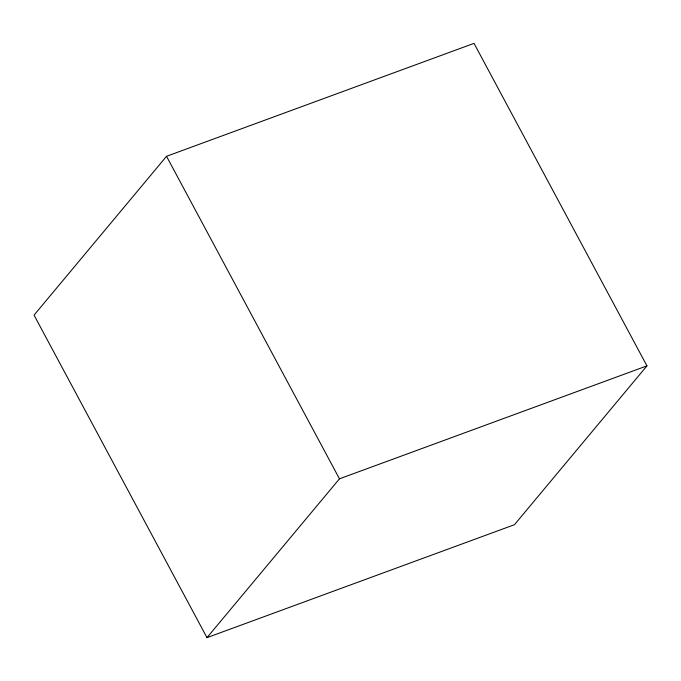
<?xml version="1.0" encoding="UTF-8"?>
<svg xmlns="http://www.w3.org/2000/svg" width="681" height="681" viewBox="0 0 681 681"><rect width="100%" height="100%" fill="white"/><g stroke="black" fill="none" stroke-linecap="round" stroke-linejoin="round"><path stroke-width="1.02" d="M166.539 156.298L34.05 315.133L206.981 637.646L514.461 524.702L646.95 365.867L474.019 43.354L166.539 156.298L339.47 478.82L206.981 637.646M339.47 478.82L646.95 365.867"/></g></svg>
